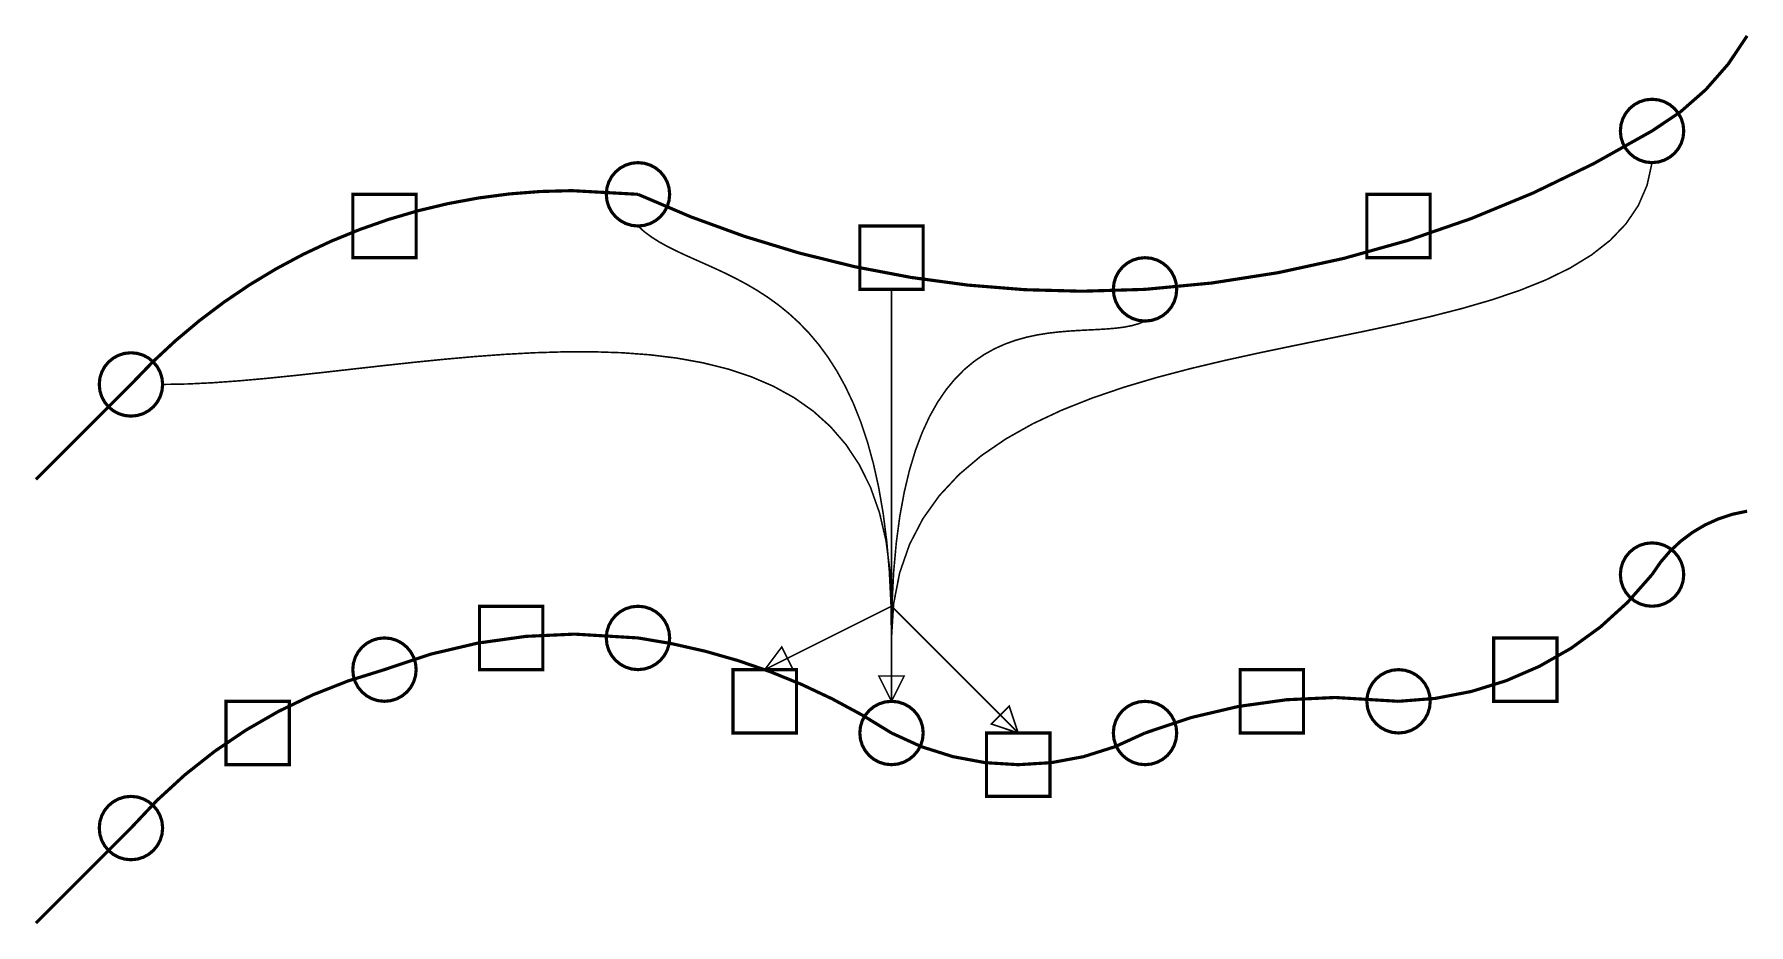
# Model space of a CAD drawing. Extents: x 0 to 1533, y 0 to 796.
import ezdxf

# ---------------------------------------------------------------- set-up
doc = ezdxf.new("R2010")
doc.units = 0
doc.layers.get('0').update_dxf_attribs({"linetype": 'CONTINUOUS'})

msp = doc.modelspace()

# ---------------------------------------------------------------- linework, layer by layer
at = {"color": 0}
for points, const_width in [([(1531.69, 794.69), (1514.73, 769.398), (1494.73, 746.612), (1471.94, 726.606), (1446.65, 709.653)], 2.8346), ([(1446.65, 709.652), (1394.19, 680.265), (1340.21, 654.117), (1284.88, 631.257), (1228.34, 611.732), (1170.74, 595.588), (1112.23, 582.874), (1052.98, 573.636), (993.115, 567.922)], 2.8346), ([(1446.65, 681.306), (1442.2, 661.1), (1434.34, 642.898), (1423.28, 626.543), (1409.28, 611.881), (1392.55, 598.754), (1373.34, 587.009), (1351.88, 576.488), (1328.39, 567.036), (1303.12, 558.498), (1276.3, 550.718), (1248.16, 543.54), (1218.94, 536.808), (1188.86, 530.367), (1158.17, 524.061), (1127.09, 517.734), (1095.87, 511.23), (1064.72, 504.395), (1033.89, 497.071), (1003.62, 489.104), (974.122, 480.337), (945.646, 470.616), (918.42, 459.784), (892.678, 447.685), (868.655, 434.165), (846.583, 419.066), (826.697, 402.234), (809.229, 383.512), (794.413, 362.746), (782.483, 339.779), (773.673, 314.455), (768.215, 286.62), (766.344, 256.116)], 1.4173), ([(86.0396, 482.883), (105.534, 503.034), (125.954, 522.048), (147.249, 539.901), (169.368, 556.572), (192.259, 572.037), (215.873, 586.276), (240.157, 599.265), (265.061, 610.981), (290.534, 621.404), (316.525, 630.509), (342.983, 638.275), (369.856, 644.679), (397.095, 649.699), (424.648, 653.312), (452.464, 655.497), (480.492, 656.23), (539.575, 652.96)], 2.8346), ([(993.115, 567.922), (936.772, 566.255), (885.456, 567.638), (834.399, 571.769), (783.711, 578.625), (733.499, 588.183), (683.871, 600.42), (634.936, 615.31), (586.802, 632.831), (539.578, 652.959)], 2.8346), ([(539.576, 624.614), (545.214, 619.535), (551.465, 614.87), (558.277, 610.538), (565.597, 606.455), (573.374, 602.538), (581.555, 598.704), (590.09, 594.87), (598.926, 590.953), (608.01, 586.87), (617.292, 582.538), (626.719, 577.874), (636.24, 572.794), (645.802, 567.216), (655.354, 561.057), (664.844, 554.234), (674.219, 546.663), (683.429, 538.261), (692.42, 528.947), (701.142, 518.635), (709.541, 507.244), (717.567, 494.69), (725.167, 480.891), (732.29, 465.763), (738.884, 449.223), (744.896, 431.189), (750.275, 411.576), (754.969, 390.303), (758.925, 367.286), (762.093, 342.441), (764.42, 315.687), (765.854, 286.94), (766.344, 256.116)], 1.4173), ([(766.344, 567.922), (766.344, 199.424)], 1.4173), ([(993.112, 539.576), (987.474, 537.235), (981.223, 535.459), (974.411, 534.15), (967.091, 533.209), (959.314, 532.539), (951.133, 532.04), (942.598, 531.614), (933.762, 531.161), (924.678, 530.584), (915.396, 529.784), (905.969, 528.662), (896.448, 527.12), (886.885, 525.058), (877.333, 522.379), (867.844, 518.984), (858.469, 514.773), (849.259, 509.65), (840.268, 503.514), (831.546, 496.268), (823.147, 487.812), (815.121, 478.048), (807.52, 466.877), (800.397, 454.202), (793.804, 439.922), (787.792, 423.94), (782.413, 406.158), (777.719, 386.475), (773.762, 364.794), (770.595, 341.017), (768.268, 315.044), (766.833, 286.776), (766.344, 256.116)], 1.4173), ([(114.386, 482.884), (136.208, 483.28), (159.078, 484.393), (182.883, 486.107), (207.507, 488.31), (232.837, 490.886), (258.76, 493.721), (285.159, 496.702), (311.922, 499.715), (338.934, 502.644), (366.081, 505.375), (393.249, 507.796), (420.323, 509.791), (447.19, 511.246), (473.735, 512.047), (499.844, 512.08), (525.403, 511.23), (550.297, 509.384), (574.413, 506.427), (597.636, 502.246), (619.853, 496.725), (640.948, 489.751), (660.808, 481.209), (679.318, 470.986), (696.365, 458.967), (711.833, 445.038), (725.61, 429.085), (737.581, 410.993), (747.631, 390.649), (755.647, 367.938), (761.513, 342.746), (765.117, 314.959), (766.344, 284.462)], 1.4173), ([(86.0403, 482.884), (1.0022, 397.846)], 2.8346), ([(1446.65, 312.808), (1454.18, 323.793), (1462.8, 333.795), (1472.4, 342.748), (1482.88, 350.588), (1494.15, 357.249), (1506.1, 362.664), (1518.65, 366.77), (1531.69, 369.5)], 2.8346), ([(1446.65, 312.809), (1424.78, 288.009), (1400.53, 265.979), (1374.16, 246.853), (1345.94, 230.763), (1316.14, 217.843), (1285.02, 208.224), (1252.84, 202.04), (1219.88, 199.424)], 2.8346), ([(766.344, 284.462), (652.96, 227.77)], 1.4173), ([(766.344, 284.462), (879.728, 171.078)], 1.4173), ([(312.807, 227.77), (354.09, 241.591), (396.382, 251.527), (439.409, 257.526), (482.898, 259.537), (539.576, 256.116)], 2.8346), ([(539.575, 256.116), (569.736, 251.007), (599.506, 244.272), (628.821, 235.936), (657.618, 226.023), (685.833, 214.557), (713.401, 201.562), (740.259, 187.061), (766.343, 171.079)], 2.8346), ([(86.0396, 86.0393), (109.394, 110.836), (134.407, 133.756), (160.963, 154.725), (188.945, 173.67), (218.236, 190.521), (248.721, 205.202), (280.284, 217.643), (312.807, 227.77)], 2.8346), ([(993.111, 171.078), (1034.39, 184.899), (1076.69, 194.835), (1119.71, 200.834), (1163.2, 202.845), (1219.88, 199.424)], 2.8346), ([(993.112, 171.078), (966.236, 158.798), (938.165, 149.926), (909.221, 144.544), (879.728, 142.732), (850.235, 144.544), (821.292, 149.926), (793.221, 158.798), (766.345, 171.078)], 2.8346), ([(86.0403, 86.04), (1.0022, 1.0022)], 2.8346)]:
    msp.add_lwpolyline(points, dxfattribs=dict(at, const_width=const_width))
for points, const_width in [([(1474.99, 709.652), (1474.42, 703.939), (1472.77, 698.619), (1470.15, 693.804), (1466.69, 689.609), (1462.5, 686.147), (1457.68, 683.534), (1452.36, 681.882), (1446.65, 681.306), (1440.94, 681.882), (1435.61, 683.534), (1430.8, 686.147), (1426.6, 689.609), (1423.14, 693.804), (1420.53, 698.619), (1418.88, 703.939), (1418.3, 709.652), (1418.88, 715.365), (1420.53, 720.686), (1423.14, 725.501), (1426.6, 729.696), (1430.8, 733.157), (1435.61, 735.771), (1440.94, 737.422), (1446.65, 737.998), (1452.36, 737.422), (1457.68, 735.771), (1462.5, 733.157), (1466.69, 729.696), (1470.15, 725.501), (1472.77, 720.686), (1474.42, 715.365), (1474.99, 709.652)], 2.8346), ([(567.922, 652.96), (567.346, 647.248), (565.694, 641.927), (563.081, 637.112), (559.62, 632.917), (555.425, 629.455), (550.61, 626.842), (545.289, 625.19), (539.576, 624.614), (533.863, 625.19), (528.542, 626.842), (523.728, 629.455), (519.532, 632.917), (516.071, 637.112), (513.458, 641.927), (511.806, 647.248), (511.23, 652.96), (511.806, 658.673), (513.458, 663.994), (516.071, 668.809), (519.532, 673.004), (523.728, 676.465), (528.542, 679.079), (533.863, 680.73), (539.576, 681.306), (545.289, 680.73), (550.61, 679.079), (555.425, 676.465), (559.62, 673.004), (563.081, 668.809), (565.694, 663.994), (567.346, 658.673), (567.922, 652.96)], 2.8346), ([(284.462, 652.96), (284.462, 596.268), (341.154, 596.268), (341.154, 652.96), (284.462, 652.96)], 2.8346), ([(1191.53, 652.96), (1191.53, 596.268), (1248.23, 596.268), (1248.23, 652.96), (1191.53, 652.96)], 2.8346), ([(737.998, 624.614), (737.998, 567.922), (794.69, 567.922), (794.69, 624.614), (737.998, 624.614)], 2.8346), ([(1021.46, 567.922), (1020.88, 562.209), (1019.23, 556.889), (1016.62, 552.074), (1013.16, 547.879), (1008.96, 544.417), (1004.15, 541.804), (998.825, 540.152), (993.112, 539.576), (987.399, 540.152), (982.078, 541.804), (977.263, 544.417), (973.068, 547.879), (969.607, 552.074), (966.994, 556.889), (965.342, 562.209), (964.766, 567.922), (965.342, 573.635), (966.994, 578.956), (969.607, 583.771), (973.068, 587.966), (977.263, 591.427), (982.078, 594.041), (987.399, 595.692), (993.112, 596.268), (998.825, 595.692), (1004.15, 594.041), (1008.96, 591.427), (1013.16, 587.966), (1016.62, 583.771), (1019.23, 578.956), (1020.88, 573.635), (1021.46, 567.922)], 2.8346), ([(114.386, 482.884), (113.81, 477.171), (112.158, 471.851), (109.545, 467.036), (106.083, 462.841), (101.888, 459.379), (97.0735, 456.766), (91.7527, 455.114), (86.04, 454.538), (80.3271, 455.114), (75.0063, 456.766), (70.1914, 459.379), (65.9963, 462.841), (62.5349, 467.036), (59.9216, 471.851), (58.2698, 477.171), (57.6941, 482.884), (58.2698, 488.597), (59.9216, 493.918), (62.5349, 498.733), (65.9963, 502.928), (70.1914, 506.389), (75.0063, 509.002), (80.3271, 510.654), (86.04, 511.23), (91.7527, 510.654), (97.0735, 509.002), (101.888, 506.389), (106.083, 502.928), (109.545, 498.733), (112.158, 493.918), (113.81, 488.597), (114.386, 482.884)], 2.8346), ([(1474.99, 312.808), (1474.42, 307.095), (1472.77, 301.775), (1470.15, 296.96), (1466.69, 292.765), (1462.5, 289.303), (1457.68, 286.69), (1452.36, 285.038), (1446.65, 284.462), (1440.94, 285.038), (1435.61, 286.69), (1430.8, 289.303), (1426.6, 292.765), (1423.14, 296.96), (1420.53, 301.775), (1418.88, 307.095), (1418.3, 312.808), (1418.88, 318.521), (1420.53, 323.842), (1423.14, 328.657), (1426.6, 332.852), (1430.8, 336.313), (1435.61, 338.927), (1440.94, 340.578), (1446.65, 341.154), (1452.36, 340.578), (1457.68, 338.927), (1462.5, 336.313), (1466.69, 332.852), (1470.15, 328.657), (1472.77, 323.842), (1474.42, 318.521), (1474.99, 312.808)], 2.8346), ([(397.846, 284.462), (397.846, 227.77), (454.538, 227.77), (454.538, 284.462), (397.846, 284.462)], 2.8346), ([(567.922, 256.116), (567.346, 250.404), (565.694, 245.083), (563.081, 240.268), (559.62, 236.073), (555.425, 232.611), (550.61, 229.998), (545.289, 228.346), (539.576, 227.77), (533.863, 228.346), (528.542, 229.998), (523.728, 232.611), (519.532, 236.073), (516.071, 240.268), (513.458, 245.083), (511.806, 250.404), (511.23, 256.116), (511.806, 261.829), (513.458, 267.15), (516.071, 271.965), (519.532, 276.16), (523.728, 279.621), (528.542, 282.235), (533.863, 283.886), (539.576, 284.462), (545.289, 283.886), (550.61, 282.235), (555.425, 279.621), (559.62, 276.16), (563.081, 271.965), (565.694, 267.15), (567.346, 261.829), (567.922, 256.116)], 2.8346), ([(341.154, 227.77), (340.578, 222.057), (338.926, 216.737), (336.313, 211.922), (332.852, 207.727), (328.656, 204.265), (323.842, 201.652), (318.521, 200), (312.808, 199.424), (307.095, 200), (301.774, 201.652), (296.959, 204.265), (292.764, 207.727), (289.303, 211.922), (286.69, 216.737), (285.038, 222.057), (284.462, 227.77), (285.038, 233.483), (286.69, 238.804), (289.303, 243.619), (292.764, 247.814), (296.959, 251.275), (301.774, 253.888), (307.095, 255.54), (312.808, 256.116), (318.521, 255.54), (323.842, 253.888), (328.656, 251.275), (332.852, 247.814), (336.313, 243.619), (338.926, 238.804), (340.578, 233.483), (341.154, 227.77)], 2.8346), ([(668.172, 248.053), (652.96, 227.77), (678.313, 227.77), (668.172, 248.053)], 1.4173), ([(1304.92, 256.116), (1304.92, 199.424), (1361.61, 199.424), (1361.61, 256.116), (1304.92, 256.116)], 2.8346), ([(624.614, 227.77), (624.614, 171.078), (681.306, 171.078), (681.306, 227.77), (624.614, 227.77)], 2.8346), ([(755.006, 222.101), (766.344, 199.424), (777.682, 222.101), (755.006, 222.101)], 1.4173), ([(1078.15, 227.77), (1078.15, 171.078), (1134.84, 171.078), (1134.84, 227.77), (1078.15, 227.77)], 2.8346), ([(1248.23, 199.424), (1247.65, 193.711), (1246, 188.391), (1243.39, 183.576), (1239.92, 179.381), (1235.73, 175.919), (1230.91, 173.306), (1225.59, 171.654), (1219.88, 171.078), (1214.17, 171.654), (1208.85, 173.306), (1204.03, 175.919), (1199.84, 179.381), (1196.38, 183.576), (1193.76, 188.391), (1192.11, 193.711), (1191.53, 199.424), (1192.11, 205.137), (1193.76, 210.458), (1196.38, 215.273), (1199.84, 219.468), (1204.03, 222.929), (1208.85, 225.542), (1214.17, 227.194), (1219.88, 227.77), (1225.59, 227.194), (1230.91, 225.542), (1235.73, 222.929), (1239.92, 219.468), (1243.39, 215.273), (1246, 210.458), (1247.65, 205.137), (1248.23, 199.424)], 2.8346), ([(171.078, 199.424), (171.078, 142.732), (227.77, 142.732), (227.77, 199.424), (171.078, 199.424)], 2.8346), ([(794.69, 171.078), (794.114, 165.365), (792.462, 160.045), (789.849, 155.23), (786.387, 151.035), (782.192, 147.573), (777.377, 144.96), (772.057, 143.308), (766.344, 142.732), (760.631, 143.308), (755.31, 144.96), (750.495, 147.573), (746.3, 151.035), (742.839, 155.23), (740.226, 160.045), (738.574, 165.365), (737.998, 171.078), (738.574, 176.791), (740.226, 182.112), (742.839, 186.927), (746.3, 191.122), (750.495, 194.583), (755.31, 197.197), (760.631, 198.848), (766.344, 199.424), (772.057, 198.848), (777.377, 197.197), (782.192, 194.583), (786.387, 191.122), (789.849, 186.927), (792.462, 182.112), (794.114, 176.791), (794.69, 171.078)], 2.8346), ([(1021.46, 171.078), (1020.88, 165.365), (1019.23, 160.045), (1016.62, 155.23), (1013.16, 151.035), (1008.96, 147.573), (1004.15, 144.96), (998.825, 143.308), (993.112, 142.732), (987.399, 143.308), (982.078, 144.96), (977.263, 147.573), (973.068, 151.035), (969.607, 155.23), (966.994, 160.045), (965.342, 165.365), (964.766, 171.078), (965.342, 176.791), (966.994, 182.112), (969.607, 186.927), (973.068, 191.122), (977.263, 194.583), (982.078, 197.197), (987.399, 198.848), (993.112, 199.424), (998.825, 198.848), (1004.15, 197.197), (1008.96, 194.583), (1013.16, 191.122), (1016.62, 186.927), (1019.23, 182.112), (1020.88, 176.791), (1021.46, 171.078)], 2.8346), ([(855.676, 179.095), (879.728, 171.078), (871.711, 195.13), (855.676, 179.095)], 1.4173), ([(851.382, 171.078), (851.382, 114.386), (908.074, 114.386), (908.074, 171.078), (851.382, 171.078)], 2.8346), ([(114.386, 86.04), (113.81, 80.3274), (112.158, 75.0066), (109.545, 70.1916), (106.083, 65.9965), (101.888, 62.5352), (97.0735, 59.9219), (91.7527, 58.27), (86.04, 57.6941), (80.3271, 58.27), (75.0063, 59.9219), (70.1914, 62.5352), (65.9963, 65.9965), (62.5349, 70.1916), (59.9216, 75.0066), (58.2698, 80.3274), (57.6941, 86.04), (58.2698, 91.7529), (59.9216, 97.0737), (62.5349, 101.889), (65.9963, 106.084), (70.1914, 109.545), (75.0063, 112.159), (80.3271, 113.81), (86.04, 114.386), (91.7527, 113.81), (97.0735, 112.159), (101.888, 109.545), (106.083, 106.084), (109.545, 101.889), (112.158, 97.0737), (113.81, 91.7529), (114.386, 86.04)], 2.8346)]:
    msp.add_lwpolyline(points, close=True, dxfattribs=dict(at, const_width=const_width))
at = {"color": 7}
for points in [[(1474.99, 709.652), (1474.42, 703.939), (1472.77, 698.619), (1470.15, 693.804), (1466.69, 689.609), (1462.5, 686.147), (1457.68, 683.534), (1452.36, 681.882), (1446.65, 681.306), (1440.94, 681.882), (1435.61, 683.534), (1430.8, 686.147), (1426.6, 689.609), (1423.14, 693.804), (1420.53, 698.619), (1418.88, 703.939), (1418.3, 709.652), (1418.88, 715.365), (1420.53, 720.686), (1423.14, 725.501), (1426.6, 729.696), (1430.8, 733.157), (1435.61, 735.771), (1440.94, 737.422), (1446.65, 737.998), (1452.36, 737.422), (1457.68, 735.771), (1462.5, 733.157), (1466.69, 729.696), (1470.15, 725.501), (1472.77, 720.686), (1474.42, 715.365), (1474.99, 709.652)], [(567.922, 652.96), (567.346, 647.248), (565.694, 641.927), (563.081, 637.112), (559.62, 632.917), (555.425, 629.455), (550.61, 626.842), (545.289, 625.19), (539.576, 624.614), (533.863, 625.19), (528.542, 626.842), (523.728, 629.455), (519.532, 632.917), (516.071, 637.112), (513.458, 641.927), (511.806, 647.248), (511.23, 652.96), (511.806, 658.673), (513.458, 663.994), (516.071, 668.809), (519.532, 673.004), (523.728, 676.465), (528.542, 679.079), (533.863, 680.73), (539.576, 681.306), (545.289, 680.73), (550.61, 679.079), (555.425, 676.465), (559.62, 673.004), (563.081, 668.809), (565.694, 663.994), (567.346, 658.673), (567.922, 652.96)], [(1021.46, 567.922), (1020.88, 562.209), (1019.23, 556.889), (1016.62, 552.074), (1013.16, 547.879), (1008.96, 544.417), (1004.15, 541.804), (998.825, 540.152), (993.112, 539.576), (987.399, 540.152), (982.078, 541.804), (977.263, 544.417), (973.068, 547.879), (969.607, 552.074), (966.994, 556.889), (965.342, 562.209), (964.766, 567.922), (965.342, 573.635), (966.994, 578.956), (969.607, 583.771), (973.068, 587.966), (977.263, 591.427), (982.078, 594.041), (987.399, 595.692), (993.112, 596.268), (998.825, 595.692), (1004.15, 594.041), (1008.96, 591.427), (1013.16, 587.966), (1016.62, 583.771), (1019.23, 578.956), (1020.88, 573.635), (1021.46, 567.922)], [(114.386, 482.884), (113.81, 477.171), (112.158, 471.851), (109.545, 467.036), (106.083, 462.841), (101.888, 459.379), (97.0735, 456.766), (91.7527, 455.114), (86.04, 454.538), (80.3271, 455.114), (75.0063, 456.766), (70.1914, 459.379), (65.9963, 462.841), (62.5349, 467.036), (59.9216, 471.851), (58.2698, 477.171), (57.6941, 482.884), (58.2698, 488.597), (59.9216, 493.918), (62.5349, 498.733), (65.9963, 502.928), (70.1914, 506.389), (75.0063, 509.002), (80.3271, 510.654), (86.04, 511.23), (91.7527, 510.654), (97.0735, 509.002), (101.888, 506.389), (106.083, 502.928), (109.545, 498.733), (112.158, 493.918), (113.81, 488.597), (114.386, 482.884)], [(1474.99, 312.808), (1474.42, 307.095), (1472.77, 301.775), (1470.15, 296.96), (1466.69, 292.765), (1462.5, 289.303), (1457.68, 286.69), (1452.36, 285.038), (1446.65, 284.462), (1440.94, 285.038), (1435.61, 286.69), (1430.8, 289.303), (1426.6, 292.765), (1423.14, 296.96), (1420.53, 301.775), (1418.88, 307.095), (1418.3, 312.808), (1418.88, 318.521), (1420.53, 323.842), (1423.14, 328.657), (1426.6, 332.852), (1430.8, 336.313), (1435.61, 338.927), (1440.94, 340.578), (1446.65, 341.154), (1452.36, 340.578), (1457.68, 338.927), (1462.5, 336.313), (1466.69, 332.852), (1470.15, 328.657), (1472.77, 323.842), (1474.42, 318.521), (1474.99, 312.808)], [(567.922, 256.116), (567.346, 250.404), (565.694, 245.083), (563.081, 240.268), (559.62, 236.073), (555.425, 232.611), (550.61, 229.998), (545.289, 228.346), (539.576, 227.77), (533.863, 228.346), (528.542, 229.998), (523.728, 232.611), (519.532, 236.073), (516.071, 240.268), (513.458, 245.083), (511.806, 250.404), (511.23, 256.116), (511.806, 261.829), (513.458, 267.15), (516.071, 271.965), (519.532, 276.16), (523.728, 279.621), (528.542, 282.235), (533.863, 283.886), (539.576, 284.462), (545.289, 283.886), (550.61, 282.235), (555.425, 279.621), (559.62, 276.16), (563.081, 271.965), (565.694, 267.15), (567.346, 261.829), (567.922, 256.116)], [(341.154, 227.77), (340.578, 222.057), (338.926, 216.737), (336.313, 211.922), (332.852, 207.727), (328.656, 204.265), (323.842, 201.652), (318.521, 200), (312.808, 199.424), (307.095, 200), (301.774, 201.652), (296.959, 204.265), (292.764, 207.727), (289.303, 211.922), (286.69, 216.737), (285.038, 222.057), (284.462, 227.77), (285.038, 233.483), (286.69, 238.804), (289.303, 243.619), (292.764, 247.814), (296.959, 251.275), (301.774, 253.888), (307.095, 255.54), (312.808, 256.116), (318.521, 255.54), (323.842, 253.888), (328.656, 251.275), (332.852, 247.814), (336.313, 243.619), (338.926, 238.804), (340.578, 233.483), (341.154, 227.77)], [(668.172, 248.053), (652.96, 227.77), (678.313, 227.77)], [(755.006, 222.101), (766.344, 199.424), (777.682, 222.101)], [(1248.23, 199.424), (1247.65, 193.711), (1246, 188.391), (1243.39, 183.576), (1239.92, 179.381), (1235.73, 175.919), (1230.91, 173.306), (1225.59, 171.654), (1219.88, 171.078), (1214.17, 171.654), (1208.85, 173.306), (1204.03, 175.919), (1199.84, 179.381), (1196.38, 183.576), (1193.76, 188.391), (1192.11, 193.711), (1191.53, 199.424), (1192.11, 205.137), (1193.76, 210.458), (1196.38, 215.273), (1199.84, 219.468), (1204.03, 222.929), (1208.85, 225.542), (1214.17, 227.194), (1219.88, 227.77), (1225.59, 227.194), (1230.91, 225.542), (1235.73, 222.929), (1239.92, 219.468), (1243.39, 215.273), (1246, 210.458), (1247.65, 205.137), (1248.23, 199.424)], [(794.69, 171.078), (794.114, 165.365), (792.462, 160.045), (789.849, 155.23), (786.387, 151.035), (782.192, 147.573), (777.377, 144.96), (772.057, 143.308), (766.344, 142.732), (760.631, 143.308), (755.31, 144.96), (750.495, 147.573), (746.3, 151.035), (742.839, 155.23), (740.226, 160.045), (738.574, 165.365), (737.998, 171.078), (738.574, 176.791), (740.226, 182.112), (742.839, 186.927), (746.3, 191.122), (750.495, 194.583), (755.31, 197.197), (760.631, 198.848), (766.344, 199.424), (772.057, 198.848), (777.377, 197.197), (782.192, 194.583), (786.387, 191.122), (789.849, 186.927), (792.462, 182.112), (794.114, 176.791), (794.69, 171.078)], [(1021.46, 171.078), (1020.88, 165.365), (1019.23, 160.045), (1016.62, 155.23), (1013.16, 151.035), (1008.96, 147.573), (1004.15, 144.96), (998.825, 143.308), (993.112, 142.732), (987.399, 143.308), (982.078, 144.96), (977.263, 147.573), (973.068, 151.035), (969.607, 155.23), (966.994, 160.045), (965.342, 165.365), (964.766, 171.078), (965.342, 176.791), (966.994, 182.112), (969.607, 186.927), (973.068, 191.122), (977.263, 194.583), (982.078, 197.197), (987.399, 198.848), (993.112, 199.424), (998.825, 198.848), (1004.15, 197.197), (1008.96, 194.583), (1013.16, 191.122), (1016.62, 186.927), (1019.23, 182.112), (1020.88, 176.791), (1021.46, 171.078)], [(855.676, 179.095), (879.728, 171.078), (871.711, 195.13)], [(114.386, 86.04), (113.81, 80.3274), (112.158, 75.0066), (109.545, 70.1916), (106.083, 65.9965), (101.888, 62.5352), (97.0735, 59.9219), (91.7527, 58.27), (86.04, 57.6941), (80.3271, 58.27), (75.0063, 59.9219), (70.1914, 62.5352), (65.9963, 65.9965), (62.5349, 70.1916), (59.9216, 75.0066), (58.2698, 80.3274), (57.6941, 86.04), (58.2698, 91.7529), (59.9216, 97.0737), (62.5349, 101.889), (65.9963, 106.084), (70.1914, 109.545), (75.0063, 112.159), (80.3271, 113.81), (86.04, 114.386), (91.7527, 113.81), (97.0735, 112.159), (101.888, 109.545), (106.083, 106.084), (109.545, 101.889), (112.158, 97.0737), (113.81, 91.7529), (114.386, 86.04)]]:
    msp.add_lwpolyline(points, dxfattribs=at)

doc.saveas('drawing.dxf')
